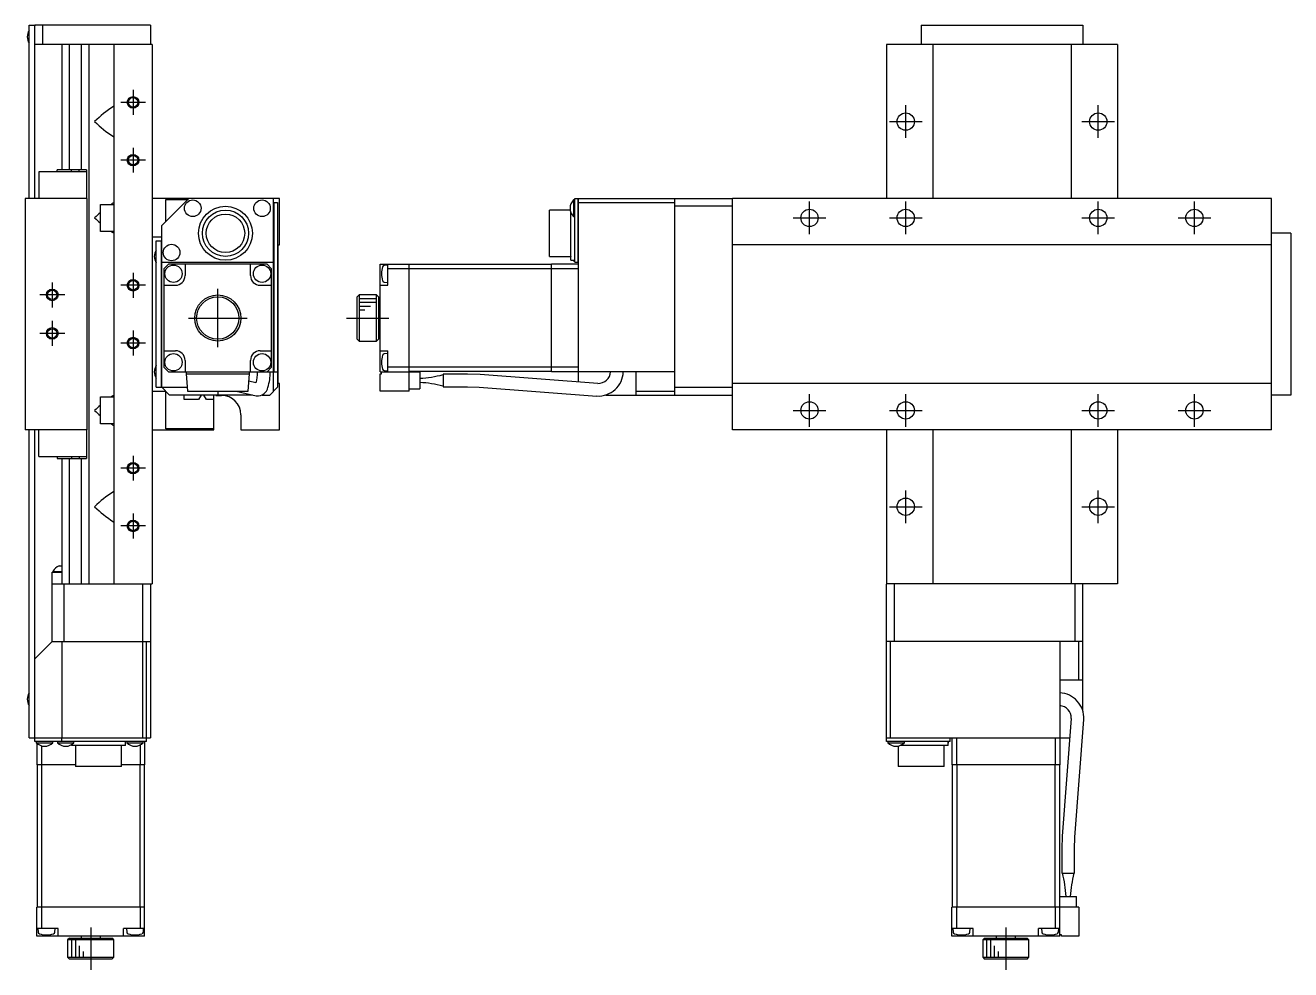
# Model space of a CAD drawing. Extents: x -2 to 681, y -8 to 417.
# Drawn here: x 352.2 to 680.9, y 89.4 to 334.6 of the extents above; entities that cross this region are included whole.
import ezdxf

# ---------------------------------------------------------------- set-up
doc = ezdxf.new("R2010")
doc.units = 0
doc.header["$LTSCALE"] = 0.5
doc.linetypes.add('CENTER', pattern=[50.8, 31.75, -6.35, 6.35, -6.35])
for name, color, linetype in [('MSM_CENTER', 1, 'CENTER'), ('MSM_CONTINUOUS', 7, 'CONTINUOUS'), ('MSM_NARROW', 5, 'CONTINUOUS')]:
    doc.layers.add(name, color=color, linetype=linetype)

msp = doc.modelspace()

# ---------------------------------------------------------------- linework, layer by layer
at = {"layer": 'MSM_CENTER'}
for p, q in [((380.18, 317.82), (380.18, 311.36)), ((383.41, 314.59), (376.96, 314.59)), ((580.89, 305.34), (580.89, 313.84)), ((630.89, 305.34), (630.89, 313.84)), ((576.64, 309.59), (585.14, 309.59)), ((626.64, 309.59), (635.14, 309.59)), ((380.18, 302.82), (380.18, 296.36)), ((383.41, 299.59), (376.96, 299.59)), ((555.89, 280.34), (555.89, 288.84)), ((580.89, 280.34), (580.89, 288.84)), ((630.89, 280.34), (630.89, 288.84)), ((655.89, 280.34), (655.89, 288.84)), ((551.64, 284.59), (560.14, 284.59)), ((576.64, 284.59), (585.14, 284.59)), ((626.64, 284.59), (635.14, 284.59)), ((651.64, 284.59), (660.14, 284.59)), ((380.18, 270.32), (380.18, 263.86)), ((359.18, 267.82), (359.18, 261.36)), ((383.41, 267.09), (376.96, 267.09)), ((362.41, 264.59), (355.96, 264.59)), ((402.18, 250.99), (402.18, 266.19)), ((359.18, 257.82), (359.18, 251.36)), ((394.58, 258.59), (409.78, 258.59)), ((435.66, 258.59), (446.61, 258.59)), ((362.41, 254.59), (355.96, 254.59)), ((380.18, 255.32), (380.18, 248.86)), ((383.41, 252.09), (376.96, 252.09)), ((555.89, 230.34), (555.89, 238.84)), ((580.89, 230.34), (580.89, 238.84)), ((630.89, 230.34), (630.89, 238.84)), ((655.89, 230.34), (655.89, 238.84)), ((551.64, 234.59), (560.14, 234.59)), ((576.64, 234.59), (585.14, 234.59)), ((626.64, 234.59), (635.14, 234.59)), ((651.64, 234.59), (660.14, 234.59)), ((380.18, 222.82), (380.18, 216.36)), ((383.41, 219.59), (376.96, 219.59)), ((580.89, 205.34), (580.89, 213.84)), ((630.89, 205.34), (630.89, 213.84)), ((380.18, 207.82), (380.18, 201.36)), ((576.64, 209.59), (585.14, 209.59)), ((626.64, 209.59), (635.14, 209.59)), ((383.41, 204.59), (376.96, 204.59)), ((369.18, 100.32), (369.18, 89.37)), ((606.89, 100.32), (606.89, 89.37))]:
    msp.add_line(p, q, dxfattribs=at)
at = {"layer": 'MSM_CONTINUOUS'}
for p, q in [((353.18, 334.59), (354.58, 334.59)), ((353.18, 289.59), (353.18, 334.59)), ((354.58, 334.59), (354.68, 334.49)), ((384.68, 334.59), (354.68, 334.59)), ((354.68, 289.59), (354.68, 334.59)), ((356.68, 334.59), (356.68, 329.59)), ((384.68, 334.59), (384.68, 329.59)), ((584.89, 334.59), (584.89, 329.59)), ((584.89, 334.59), (626.89, 334.59)), ((626.89, 334.59), (626.89, 329.59)), ((385.18, 329.59), (354.68, 329.59)), ((361.68, 329.59), (361.68, 297.09)), ((363.65, 297.09), (363.65, 329.59)), ((366.72, 329.59), (366.72, 297.09)), ((368.68, 329.59), (368.68, 189.59)), ((375.18, 329.59), (375.18, 189.59)), ((385.18, 329.59), (385.18, 189.59)), ((575.89, 329.59), (575.89, 289.59)), ((635.89, 329.59), (575.89, 329.59)), ((587.89, 329.59), (587.89, 289.59)), ((623.89, 329.59), (623.89, 289.59)), ((635.89, 329.59), (635.89, 289.59)), ((375.18, 313.34), (375.06, 313.49)), ((375.18, 305.85), (375.06, 305.69)), ((355.68, 296.59), (355.68, 289.59)), ((368.08, 296.59), (355.68, 296.59)), ((368.08, 297.09), (360.48, 297.09)), ((360.48, 296.59), (360.48, 297.09)), ((364.16, 296.59), (364.16, 297.09)), ((366.21, 296.59), (366.21, 297.09)), ((368.08, 297.09), (368.08, 289.59)), ((352.18, 289.59), (352.18, 229.59)), ((368.18, 289.59), (352.18, 289.59)), ((368.18, 289.59), (368.18, 229.59)), ((418.18, 289.59), (385.18, 289.59)), ((394.68, 289.59), (387.68, 282.59)), ((388.68, 289.39), (394.48, 289.39)), ((388.68, 283.59), (388.68, 289.39)), ((416.68, 239.59), (416.68, 289.59)), ((418.18, 277.59), (418.18, 289.59)), ((494.89, 273.09), (494.89, 289.59)), ((494.89, 289.59), (495.79, 289.59)), ((495.79, 273.09), (495.79, 289.59)), ((495.79, 289.59), (495.89, 289.49)), ((495.89, 289.59), (535.79, 289.59)), ((495.89, 242), (495.89, 289.59)), ((520.89, 238.59), (520.89, 289.59)), ((535.89, 289.49), (535.79, 289.59)), ((535.89, 229.59), (535.89, 289.59)), ((675.89, 289.59), (535.89, 289.59)), ((675.89, 229.59), (675.89, 289.59)), ((371.68, 288.09), (375.18, 288.09)), ((371.68, 281.09), (371.68, 288.09)), ((375.18, 288.34), (375.06, 288.49)), ((416.68, 288.59), (417.68, 288.59)), ((416.78, 288.59), (416.78, 244.59)), ((417.68, 288.59), (417.68, 240.59)), ((488.39, 274.59), (488.39, 286.59)), ((493.73, 286.59), (488.39, 286.59)), ((493.89, 273.59), (493.89, 286.02)), ((494.6, 289.24), (494.6, 284.94)), ((494.89, 289.24), (494.6, 289.24)), ((495.89, 288.59), (520.89, 288.59)), ((535.89, 287.59), (520.89, 287.59)), ((494.6, 284.94), (494.89, 284.94)), ((375.18, 281.09), (371.68, 281.09)), ((375.18, 280.85), (375.06, 280.69)), ((387.68, 279.59), (385.18, 279.59)), ((387.68, 240.59), (387.68, 282.59)), ((680.89, 280.59), (675.89, 280.59)), ((680.89, 280.59), (680.89, 238.59)), ((386.18, 278.59), (387.68, 278.59)), ((386.18, 240.59), (386.18, 278.59)), ((387.58, 240.59), (387.58, 278.59)), ((417.88, 277.59), (418.18, 277.59)), ((417.88, 241.59), (417.88, 277.59)), ((675.89, 277.59), (535.89, 277.59)), ((387.68, 273.09), (416.68, 273.09)), ((488.39, 274.59), (493.89, 274.59)), ((493.89, 273.59), (494.89, 273.59)), ((494.6, 273.59), (494.6, 273.44)), ((494.6, 273.44), (494.89, 273.44)), ((494.89, 273.09), (495.79, 273.09)), ((495.89, 273.19), (495.79, 273.09)), ((389.38, 272.59), (388.18, 271.39)), ((388.18, 271.39), (388.18, 245.79)), ((414.98, 272.59), (389.38, 272.59)), ((393.68, 272.59), (393.68, 269.59)), ((410.68, 269.59), (410.68, 272.59)), ((416.18, 271.39), (414.98, 272.59)), ((416.18, 245.79), (416.18, 271.39)), ((444.39, 244.59), (444.39, 272.59)), ((444.39, 272.59), (451.89, 272.59)), ((446.39, 272.34), (445.4, 272.26)), ((446.39, 267.09), (446.39, 272.59)), ((451.89, 271.39), (446.39, 271.39)), ((451.89, 239.59), (451.89, 272.59)), ((488.89, 272.49), (451.89, 272.49)), ((488.89, 271.35), (451.89, 271.35)), ((488.89, 244.59), (488.89, 272.59)), ((495.89, 272.59), (488.89, 272.59)), ((495.89, 271.39), (488.89, 271.39)), ((388.18, 267.09), (391.18, 267.09)), ((413.18, 267.09), (416.18, 267.09)), ((444.39, 267.09), (446.39, 267.09)), ((445.4, 267.93), (446.39, 267.84)), ((438.89, 264.59), (438.39, 264.09)), ((438.39, 253.09), (438.39, 264.09)), ((438.89, 264.59), (438.89, 252.59)), ((443.39, 264.59), (438.89, 264.59)), ((443.39, 252.59), (443.39, 264.59)), ((443.89, 264.09), (443.39, 264.59)), ((443.89, 264.09), (443.89, 253.09)), ((444.39, 261.09), (443.89, 261.09)), ((443.89, 256.09), (444.39, 256.09)), ((388.18, 250.09), (391.18, 250.09)), ((413.18, 250.09), (416.18, 250.09)), ((438.39, 253.09), (438.89, 252.59)), ((438.89, 252.59), (443.39, 252.59)), ((443.39, 252.59), (443.89, 253.09)), ((444.39, 250.09), (446.39, 250.09)), ((446.39, 244.59), (446.39, 250.09)), ((393.68, 247.59), (393.68, 244.59)), ((410.68, 244.59), (410.68, 247.59)), ((446.39, 249.34), (445.4, 249.26)), ((388.18, 245.79), (389.38, 244.59)), ((389.38, 244.59), (416.68, 244.59)), ((393.93, 244.59), (393.97, 244.09)), ((393.97, 244.09), (410.4, 244.09)), ((393.97, 244.09), (394.28, 239.59)), ((410.09, 239.59), (410.4, 244.09)), ((410.4, 244.09), (410.43, 244.59)), ((414.98, 244.59), (416.18, 245.79)), ((416.78, 244.59), (416.68, 244.69)), ((416.78, 244.59), (417.68, 244.59)), ((444.39, 244.59), (454.69, 244.59)), ((444.39, 239.59), (444.39, 244.09)), ((444.39, 244.09), (444.69, 244.09)), ((444.69, 244.09), (444.69, 244.59)), ((445.4, 244.93), (446.39, 244.84)), ((451.89, 245.79), (446.39, 245.79)), ((488.89, 245.84), (451.89, 245.84)), ((488.89, 244.69), (451.89, 244.69)), ((454.69, 244.59), (454.69, 240.19)), ((460.69, 244.04), (460.69, 240.74)), ((467.07, 244.04), (460.69, 244.04)), ((470.34, 243.92), (467.07, 244.04)), ((500.91, 241.62), (470.34, 243.92)), ((495.89, 245.79), (488.89, 245.79)), ((495.79, 244.59), (488.89, 244.59)), ((495.89, 244.69), (495.79, 244.59)), ((520.89, 244.59), (495.89, 244.59)), ((510.89, 238.59), (510.89, 244.59)), ((386.18, 240.59), (394.21, 240.59)), ((389.68, 238.59), (387.68, 240.59)), ((412.11, 241.77), (410.27, 242.2)), ((415.68, 238.59), (417.68, 240.59)), ((418.18, 241.59), (417.88, 241.59)), ((418.18, 229.59), (418.18, 241.59)), ((451.89, 240.19), (454.69, 240.19)), ((460.69, 240.74), (467.07, 240.74)), ((467.07, 240.74), (470.1, 240.63)), ((470.1, 240.63), (500.67, 238.33)), ((520.89, 240.59), (535.89, 240.59)), ((675.89, 241.59), (535.89, 241.59)), ((371.68, 231.09), (371.68, 238.09)), ((371.68, 238.09), (375.18, 238.09)), ((375.18, 238.34), (375.06, 238.49)), ((385.18, 239.59), (388.48, 239.59)), ((388.48, 239.59), (388.48, 239.79)), ((388.68, 229.79), (388.68, 239.59)), ((411.21, 238.59), (389.68, 238.59)), ((393.48, 237.39), (393.48, 238.59)), ((397.16, 237.39), (393.48, 237.39)), ((394.28, 239.59), (410.09, 239.59)), ((397.85, 238.59), (397.16, 237.39)), ((399.21, 237.39), (398.52, 238.59)), ((401.08, 237.39), (399.21, 237.39)), ((401.08, 238.59), (401.08, 229.79)), ((401.18, 238.19), (401.08, 238.19)), ((401.18, 229.59), (401.18, 238.19)), ((401.68, 238.49), (401.68, 238.59)), ((401.68, 238.49), (403.18, 238.49)), ((402.18, 239.59), (402.18, 238.59)), ((406.92, 239.59), (412.17, 238.37)), ((413.71, 238.59), (415.68, 238.59)), ((451.89, 239.59), (444.39, 239.59)), ((502.96, 238.59), (535.79, 238.59)), ((510.89, 239.59), (520.89, 239.59)), ((535.79, 238.59), (535.89, 238.69)), ((680.89, 238.59), (675.89, 238.59)), ((408.18, 233.49), (408.18, 229.59)), ((375.18, 231.09), (371.68, 231.09)), ((375.18, 230.85), (375.06, 230.69)), ((368.18, 229.59), (352.18, 229.59)), ((353.18, 149.59), (353.18, 229.59)), ((354.68, 149.59), (354.68, 229.59)), ((355.68, 222.59), (355.68, 229.59)), ((368.08, 229.59), (368.08, 222.09)), ((385.18, 229.59), (401.18, 229.59)), ((401.08, 229.79), (388.68, 229.79)), ((408.18, 229.59), (418.18, 229.59)), ((675.89, 229.59), (535.89, 229.59)), ((575.89, 229.59), (575.89, 189.59)), ((587.89, 229.59), (587.89, 189.59)), ((623.89, 229.59), (623.89, 189.59)), ((635.89, 229.59), (635.89, 189.59)), ((355.68, 222.59), (368.08, 222.59)), ((360.48, 222.59), (360.48, 222.09)), ((360.48, 222.09), (368.08, 222.09)), ((361.68, 222.09), (361.68, 189.59)), ((363.65, 189.59), (363.65, 222.09)), ((364.16, 222.59), (364.16, 222.09)), ((366.21, 222.59), (366.21, 222.09)), ((366.72, 222.09), (366.72, 189.59)), ((375.18, 213.34), (375.06, 213.49)), ((375.18, 205.85), (375.06, 205.69)), ((360.96, 194.24), (361.68, 194.24)), ((359.18, 174.59), (359.18, 192.59)), ((359.18, 192.59), (361.68, 192.59)), ((359.33, 192.79), (361.68, 192.79)), ((359.33, 192.79), (359.33, 192.59)), ((359.18, 189.59), (385.18, 189.59)), ((362.18, 189.59), (362.18, 174.59)), ((382.68, 149.59), (382.68, 189.59)), ((384.68, 189.59), (384.68, 149.59)), ((635.89, 189.59), (575.89, 189.59)), ((575.99, 189.59), (575.89, 189.49)), ((575.89, 149.59), (575.89, 189.49)), ((577.89, 189.59), (577.89, 174.59)), ((624.89, 174.59), (624.89, 189.59)), ((626.89, 189.49), (626.79, 189.59)), ((626.89, 156.67), (626.89, 189.49)), ((359.18, 174.59), (354.68, 170.09)), ((359.18, 174.59), (384.68, 174.59)), ((361.68, 174.59), (361.68, 149.59)), ((383.68, 149.59), (383.68, 174.59)), ((626.89, 174.59), (575.89, 174.59)), ((576.89, 149.59), (576.89, 174.59)), ((620.89, 174.59), (620.89, 149.59)), ((625.89, 164.59), (625.89, 174.59)), ((626.89, 164.59), (620.89, 164.59)), ((623.86, 154.62), (621.56, 124.05)), ((624.85, 123.8), (627.15, 154.37)), ((353.18, 149.59), (354.58, 149.59)), ((354.58, 149.59), (354.68, 149.69)), ((354.68, 149.59), (383.68, 149.59)), ((354.78, 149.59), (354.68, 149.49)), ((383.68, 149.49), (354.68, 149.49)), ((354.68, 148.59), (354.68, 149.49)), ((383.68, 148.59), (354.68, 148.59)), ((355.03, 148.59), (355.03, 148.3)), ((355.03, 148.3), (359.33, 148.3)), ((355.18, 148.16), (355.18, 142.59)), ((359.33, 148.3), (359.33, 148.59)), ((360.53, 148.59), (360.53, 148.3)), ((360.53, 148.3), (364.83, 148.3)), ((361.73, 149.59), (361.68, 149.49)), ((361.68, 148.59), (361.68, 149.49)), ((364.83, 148.3), (364.83, 148.59)), ((378.18, 147.59), (378.18, 148.59)), ((378.53, 148.59), (378.53, 148.3)), ((378.53, 148.3), (382.83, 148.3)), ((382.83, 148.3), (382.83, 148.59)), ((383.18, 148.59), (383.18, 142.59)), ((383.68, 149.49), (383.58, 149.59)), ((383.78, 149.59), (383.68, 149.69)), ((383.68, 148.59), (383.68, 149.49)), ((383.78, 149.59), (384.68, 149.59)), ((575.89, 149.49), (575.99, 149.59)), ((575.89, 149.59), (623.48, 149.59)), ((575.89, 148.59), (575.89, 149.49)), ((592.39, 149.49), (575.89, 149.49)), ((592.39, 148.59), (575.89, 148.59)), ((576.24, 148.59), (576.24, 148.3)), ((576.24, 148.3), (580.54, 148.3)), ((580.54, 148.3), (580.54, 148.59)), ((591.89, 147.59), (591.89, 148.59)), ((591.89, 148.3), (592.04, 148.3)), ((592.04, 148.3), (592.04, 148.59)), ((592.29, 149.59), (592.39, 149.49)), ((592.39, 148.59), (592.39, 149.49)), ((592.89, 149.59), (592.89, 142.59)), ((594.09, 149.59), (594.09, 142.59)), ((619.69, 149.59), (619.69, 142.59)), ((620.79, 149.59), (620.89, 149.49)), ((620.89, 149.49), (620.89, 142.59)), ((356.38, 147.5), (356.38, 142.59)), ((364.18, 147.8), (364.18, 147.59)), ((378.18, 147.59), (364.18, 147.59)), ((365.18, 147.59), (365.18, 142.09)), ((377.18, 142.09), (377.18, 147.59)), ((381.98, 147.69), (381.98, 142.59)), ((578.89, 147.44), (578.89, 142.09)), ((591.89, 147.59), (579.46, 147.59)), ((590.89, 142.09), (590.89, 147.59)), ((365.18, 142.59), (355.18, 142.59)), ((355.28, 142.59), (355.28, 105.59)), ((356.43, 142.59), (356.43, 105.59)), ((377.18, 142.09), (365.18, 142.09)), ((383.18, 142.59), (377.18, 142.59)), ((381.94, 142.59), (381.94, 105.59)), ((383.08, 142.59), (383.08, 105.59)), ((590.89, 142.09), (578.89, 142.09)), ((620.89, 142.59), (592.89, 142.59)), ((592.99, 142.59), (592.99, 105.59)), ((594.13, 142.59), (594.13, 105.59)), ((619.65, 142.59), (619.65, 105.59)), ((620.79, 142.59), (620.79, 105.59)), ((621.56, 124.05), (621.44, 120.78)), ((624.74, 120.78), (624.85, 123.8)), ((621.44, 120.78), (621.44, 114.39)), ((624.74, 114.39), (624.74, 120.78)), ((621.44, 114.39), (624.74, 114.39)), ((383.18, 105.59), (355.18, 105.59)), ((355.18, 98.09), (355.18, 105.59)), ((356.38, 105.59), (356.38, 100.09)), ((381.98, 105.59), (381.98, 100.09)), ((383.18, 98.09), (383.18, 105.59)), ((625.89, 105.59), (592.89, 105.59)), ((592.89, 98.09), (592.89, 105.59)), ((594.09, 105.59), (594.09, 100.09)), ((619.69, 105.59), (619.69, 100.09)), ((620.89, 98.09), (620.89, 108.39)), ((620.89, 108.39), (625.29, 108.39)), ((625.29, 105.59), (625.29, 108.39)), ((625.89, 105.59), (625.89, 98.09)), ((360.68, 100.09), (355.18, 100.09)), ((355.43, 100.09), (355.52, 99.11)), ((359.85, 99.11), (359.93, 100.09)), ((360.68, 98.09), (360.68, 100.09)), ((383.18, 100.09), (377.68, 100.09)), ((377.68, 98.09), (377.68, 100.09)), ((378.43, 100.09), (378.52, 99.11)), ((382.85, 99.11), (382.93, 100.09)), ((598.39, 100.09), (592.89, 100.09)), ((593.14, 100.09), (593.22, 99.11)), ((597.55, 99.11), (597.64, 100.09)), ((598.39, 98.09), (598.39, 100.09)), ((615.39, 98.09), (615.39, 100.09)), ((620.89, 100.09), (615.39, 100.09)), ((616.14, 100.09), (616.22, 99.11)), ((620.55, 99.11), (620.64, 100.09)), ((383.18, 98.09), (355.18, 98.09)), ((363.68, 97.59), (363.18, 97.09)), ((375.18, 97.09), (363.18, 97.09)), ((363.18, 97.09), (363.18, 92.59)), ((363.68, 97.59), (374.68, 97.59)), ((366.68, 98.09), (366.68, 97.59)), ((371.68, 97.59), (371.68, 98.09)), ((375.18, 97.09), (374.68, 97.59)), ((375.18, 92.59), (375.18, 97.09)), ((620.89, 98.09), (592.89, 98.09)), ((601.39, 97.59), (600.89, 97.09)), ((612.89, 97.09), (600.89, 97.09)), ((600.89, 97.09), (600.89, 92.59)), ((601.39, 97.59), (612.39, 97.59)), ((604.39, 98.09), (604.39, 97.59)), ((609.39, 97.59), (609.39, 98.09)), ((612.89, 97.09), (612.39, 97.59)), ((612.89, 92.59), (612.89, 97.09)), ((621.39, 98.39), (620.89, 98.39)), ((621.39, 98.09), (621.39, 98.39)), ((625.89, 98.09), (621.39, 98.09)), ((363.18, 92.59), (375.18, 92.59)), ((363.18, 92.59), (363.68, 92.09)), ((374.68, 92.09), (363.68, 92.09)), ((374.68, 92.09), (375.18, 92.59)), ((600.89, 92.59), (612.89, 92.59)), ((600.89, 92.59), (601.39, 92.09)), ((612.39, 92.09), (601.39, 92.09)), ((612.39, 92.09), (612.89, 92.59))]:
    msp.add_line(p, q, dxfattribs=at)
for centre, radius in [((380.18, 314.59), 1.23), ((580.89, 309.59), 2.25), ((630.89, 309.59), 2.25), ((380.18, 299.59), 1.23), ((395.68, 287.09), 2.15), ((404.18, 280.59), 7), ((404.18, 280.59), 6), ((413.68, 287.09), 2.15), ((555.89, 284.59), 2.25), ((580.89, 284.59), 2.25), ((630.89, 284.59), 2.25), ((655.89, 284.59), 2.25), ((404.18, 280.59), 5), ((390.18, 275.59), 2.15), ((390.68, 270.09), 2.25), ((413.68, 270.09), 2.25), ((380.18, 267.09), 1.23), ((359.18, 264.59), 1.23), ((402.18, 258.59), 6), ((402.18, 258.59), 5.5), ((359.18, 254.59), 1.23), ((380.18, 252.09), 1.23), ((390.68, 247.09), 2.25), ((413.68, 247.09), 2.25), ((555.89, 234.59), 2.25), ((580.89, 234.59), 2.25), ((630.89, 234.59), 2.25), ((655.89, 234.59), 2.25), ((380.18, 219.59), 1.23), ((580.89, 209.59), 2.25), ((630.89, 209.59), 2.25), ((380.18, 204.59), 1.23)]:
    msp.add_circle(centre, radius, dxfattribs=at)
for centre, radius, start, end in [((355.68, 331.59), 3, 146.4427, 213.5573), ((392.14, 287.17), 31.38, 122.9812, 134.3908), ((392.14, 332.02), 31.38, 225.6092, 237.0188), ((392.14, 262.17), 31.38, 122.9812, 124.2994), ((496.69, 287.09), 3, 134.22, 225.78), ((392.14, 262.17), 31.38, 130.674, 134.3908), ((392.14, 307.02), 31.38, 225.6092, 229.326), ((392.14, 307.02), 31.38, 235.7006, 237.0188), ((388.68, 274.59), 3, 146.4427, 213.5573), ((496.69, 275.59), 3, 199.4712, 201.0395), ((496.69, 275.59), 3, 221.8103, 225.78), ((391.18, 269.59), 2.5, 270, 0), ((413.18, 269.59), 2.5, 180, 270), ((450.69, 270.09), 6, 162.3708, 197.6292), ((445.45, 271.76), 0.5, 95, 162.3708), ((445.45, 268.43), 0.5, 197.6292, 265), ((391.18, 247.59), 2.5, 0, 90), ((413.18, 247.59), 2.5, 90, 180), ((450.69, 247.09), 6, 162.3708, 197.6292), ((445.45, 248.76), 0.5, 95, 162.3708), ((388.68, 244.59), 3, 146.4427, 213.5573), ((402.62, 244.62), 9.91, 343.2914, 359.8447), ((402.55, 244.65), 13.28, 342.1748, 359.7441), ((445.45, 245.43), 0.5, 197.6292, 265), ((453.23, 271.8), 28.89, 272.8902, 284.9579), ((501.04, 244.82), 6.49, 266.7108, 358.0467), ((501.04, 244.81), 3.19, 267.716, 356.1801), ((412.56, 241.01), 2.67, 262.8096, 350.973), ((453.27, 213.26), 28.62, 74.9841, 87.1678), ((392.14, 212.17), 31.38, 122.9812, 124.2994), ((403.18, 233.49), 5, 0, 90), ((392.14, 212.17), 31.38, 130.674, 134.3908), ((392.14, 257.02), 31.38, 225.6092, 229.326), ((392.14, 257.02), 31.38, 235.7006, 237.0188), ((392.14, 187.17), 31.38, 122.9812, 134.3908), ((392.14, 232.02), 31.38, 225.6092, 237.0188), ((362.18, 191.23), 3.25, 112.061, 151.2734), ((355.68, 159.59), 3, 146.4427, 213.5573), ((620.67, 154.74), 6.49, 356.7108, 88.0467), ((620.68, 154.75), 3.19, 357.716, 86.1801), ((357.18, 150.39), 3, 224.22, 315.78), ((362.68, 150.39), 3, 224.22, 315.78), ((380.68, 150.39), 3, 224.22, 315.78), ((578.39, 150.39), 3, 224.22, 315.78), ((589.89, 150.39), 3, 311.8103, 315.78), ((589.89, 150.39), 3, 289.4712, 291.0395), ((593.68, 106.94), 28.89, 2.8902, 14.9579), ((652.23, 106.98), 28.62, 164.9841, 177.1678), ((356.02, 99.15), 0.5, 185, 252.3708), ((357.68, 104.39), 6, 252.3708, 287.6292), ((359.35, 99.15), 0.5, 287.6292, 355), ((379.02, 99.15), 0.5, 185, 252.3708), ((380.68, 104.39), 6, 252.3708, 287.6292), ((382.35, 99.15), 0.5, 287.6292, 355), ((593.72, 99.15), 0.5, 185, 252.3708), ((595.39, 104.39), 6, 252.3708, 287.6292), ((597.05, 99.15), 0.5, 287.6292, 355), ((616.72, 99.15), 0.5, 185, 252.3708), ((618.39, 104.39), 6, 252.3708, 287.6292), ((620.05, 99.15), 0.5, 287.6292, 355)]:
    msp.add_arc(centre, radius, start, end, dxfattribs=at)
at = {"layer": 'MSM_NARROW'}
for p, q in [((443.39, 263.59), (438.89, 263.59)), ((443.39, 262.59), (438.89, 262.59)), ((441.89, 261.59), (438.89, 261.59)), ((440.39, 260.59), (438.89, 260.59)), ((364.18, 97.09), (364.18, 92.59)), ((365.18, 97.09), (365.18, 92.59)), ((366.18, 95.59), (366.18, 92.59)), ((601.89, 97.09), (601.89, 92.59)), ((602.89, 97.09), (602.89, 92.59)), ((603.89, 95.59), (603.89, 92.59)), ((367.18, 94.09), (367.18, 92.59)), ((604.89, 94.09), (604.89, 92.59))]:
    msp.add_line(p, q, dxfattribs=at)
for centre in [(380.18, 314.59), (380.18, 299.59), (380.18, 267.09), (359.18, 264.59), (359.18, 254.59), (380.18, 252.09), (380.18, 219.59), (380.18, 204.59)]:
    msp.add_circle(centre, 1.5, dxfattribs=at)

doc.saveas('drawing.dxf')
